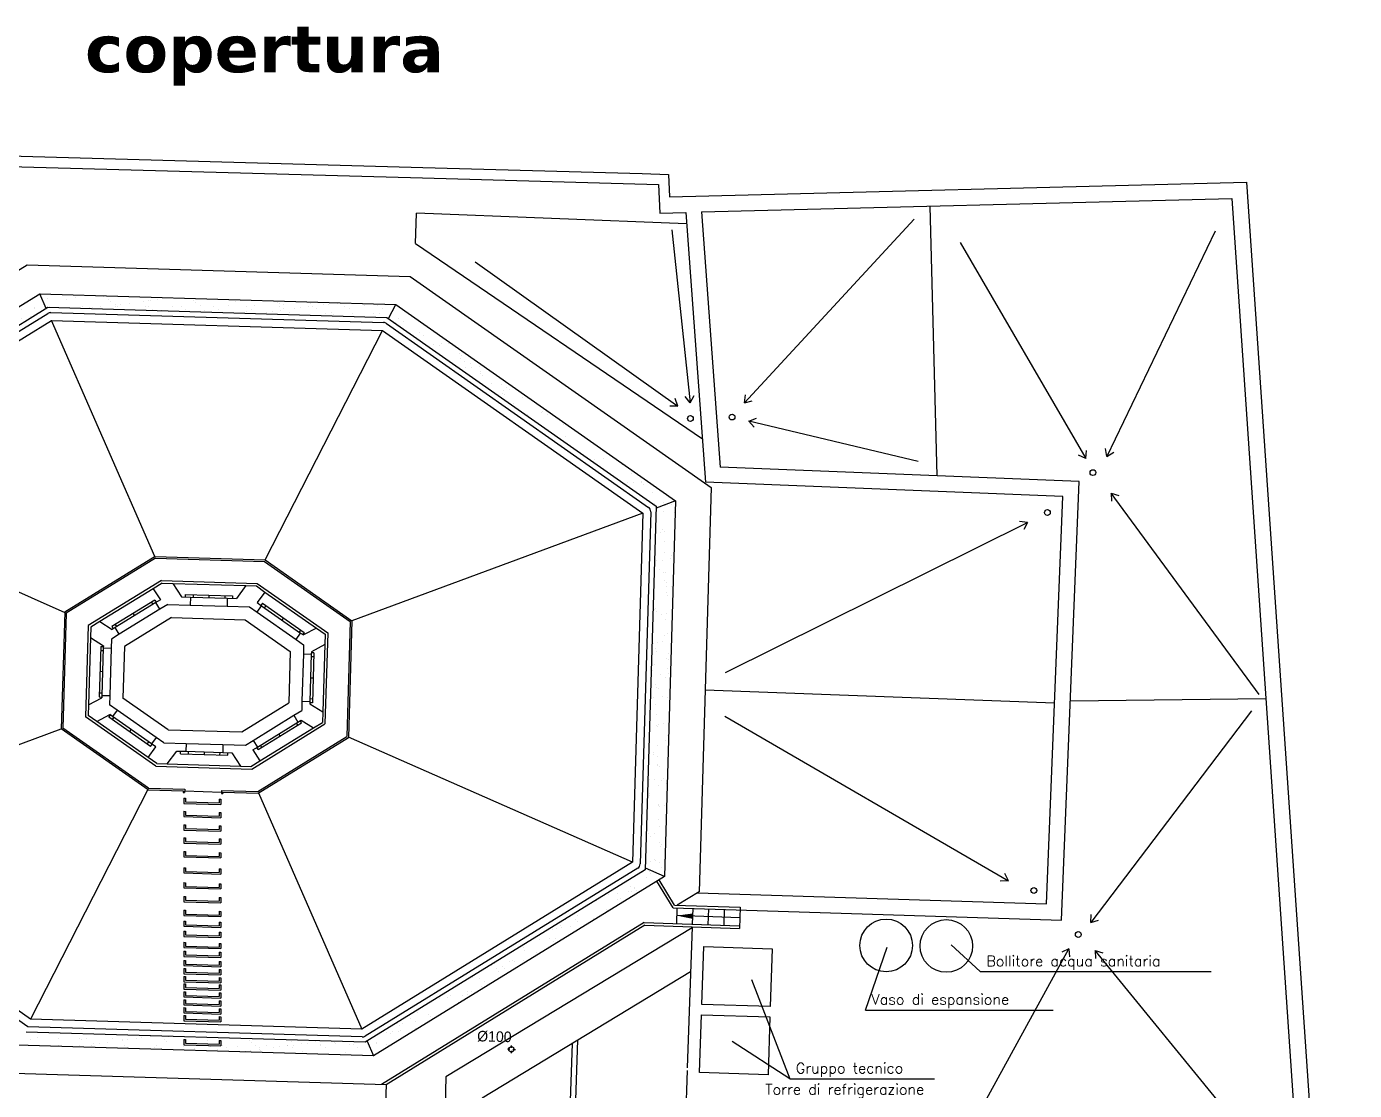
# Model space of a CAD drawing. Extents: x 1037 to 14540, y 1034 to 18285.
# Drawn here: x 7406 to 9929, y 2325 to 4345 of the extents above; entities that cross this region are included whole.
import ezdxf

# ---------------------------------------------------------------- set-up
doc = ezdxf.new("R2010")
doc.units = 0
doc.header["$LTSCALE"] = 100
doc.header["$MEASUREMENT"] = 0
doc.layers.get('0').update_dxf_attribs({"color": 240, "linetype": 'CONTINUOUS'})
for name, color, linetype in [('murature polilinee', 7, 'CONTINUOUS'), ('proiezioni', 252, 'CONTINUOUS'), ('retini copertura', 32, 'CONTINUOUS'), ('testi di progetto', 7, 'CONTINUOUS')]:
    doc.layers.add(name, color=color, linetype=linetype)
doc.layers.add('testi', color=252, linetype='CONTINUOUS', lineweight=30)
doc.styles.add('GREEKS', font='greeks')
doc.styles.add('stile1', font='verdanab.ttf', dxfattribs={"height": 1})
doc.styles.add('TESTI', font='ROMANC.SHX', dxfattribs={"height": 0.2})

# ---------------------------------------------------------------- blocks, each defined once
blk = doc.blocks.new('*X1857')
at = {"color": 0}
for p, q in [((21.061, 38.282), (21.061, 38.282)), ((21.111, 38.123), (21.111, 38.123)), ((21.343, 38.104), (21.343, 38.104)), ((21.418, 38.265), (21.418, 38.265)), ((21.601, 38.302), (21.601, 38.302)), ((21.734, 38.125), (21.734, 38.125)), ((21.855, 38.102), (21.855, 38.102)), ((22.078, 38.119), (22.078, 38.119)), ((22.125, 38.309), (22.125, 38.309)), ((22.218, 38.259), (22.218, 38.259)), ((22.255, 38.225), (22.255, 38.225)), ((22.35, 38.155), (22.35, 38.155)), ((22.356, 38.126), (22.356, 38.126)), ((22.395, 38.121), (22.395, 38.121)), ((22.454, 38.169), (22.454, 38.169)), ((22.616, 38.19), (22.616, 38.19)), ((22.636, 38.306), (22.636, 38.306)), ((22.888, 38.226), (22.888, 38.226)), ((22.919, 38.128), (22.919, 38.128)), ((22.979, 38.127), (22.979, 38.127)), ((22.992, 38.239), (22.992, 38.239)), ((23.03, 38.241), (23.03, 38.241)), ((23.155, 38.261), (23.155, 38.261)), ((23.43, 38.125), (23.43, 38.125)), ((23.602, 38.128), (23.602, 38.128)), ((23.83, 38.234), (23.83, 38.234)), ((23.867, 38.2), (23.867, 38.2)), ((23.97, 38.145), (23.97, 38.145)), ((24.225, 38.129), (24.225, 38.129)), ((24.494, 38.151), (24.494, 38.151)), ((24.642, 38.216), (24.642, 38.216)), ((24.848, 38.13), (24.848, 38.13)), ((25.006, 38.149), (25.006, 38.149)), ((25.443, 38.209), (25.443, 38.209)), ((25.471, 38.131), (25.471, 38.131)), ((25.48, 38.176), (25.48, 38.176)), ((25.546, 38.168), (25.546, 38.168)), ((25.868, 38.1), (25.868, 38.1)), ((26.031, 38.122), (26.031, 38.122)), ((26.069, 38.175), (26.069, 38.175)), ((26.093, 38.133), (26.093, 38.133)), ((26.255, 38.192), (26.255, 38.192)), ((26.303, 38.157), (26.303, 38.157)), ((26.407, 38.171), (26.407, 38.171)), ((26.569, 38.193), (26.569, 38.193)), ((26.581, 38.173), (26.581, 38.173)), ((26.716, 38.134), (26.716, 38.134)), ((27.092, 38.151), (27.092, 38.151)), ((27.339, 38.135), (27.339, 38.135)), ((20.196, 37.871), (20.196, 37.871)), ((20.215, 37.914), (20.215, 37.914)), ((20.253, 37.874), (20.253, 37.874)), ((20.3, 37.885), (20.3, 37.885)), ((20.463, 37.906), (20.463, 37.906)), ((20.562, 37.899), (20.562, 37.899)), ((20.572, 38.069), (20.572, 38.069)), ((20.735, 37.942), (20.735, 37.942)), ((20.816, 38.09), (20.816, 38.09)), ((20.82, 38.097), (20.82, 38.097)), ((21.916, 38.098), (21.916, 38.098)), ((22.441, 38.072), (22.441, 38.072)), ((23.064, 38.073), (23.064, 38.073)), ((23.229, 38.058), (23.229, 38.058)), ((23.686, 38.074), (23.686, 38.074)), ((24.041, 38.041), (24.041, 38.041)), ((24.309, 38.075), (24.309, 38.075)), ((24.842, 38.034), (24.842, 38.034)), ((24.878, 38), (24.878, 38)), ((24.932, 38.077), (24.932, 38.077)), ((25.226, 38.016), (25.226, 38.016)), ((25.33, 38.029), (25.33, 38.029)), ((25.493, 38.051), (25.493, 38.051)), ((25.555, 38.078), (25.555, 38.078)), ((25.654, 38.016), (25.654, 38.016)), ((25.764, 38.087), (25.764, 38.087)), ((26.178, 38.079), (26.178, 38.079)), ((26.34, 37.988), (26.34, 37.988)), ((26.454, 38.009), (26.454, 38.009)), ((26.491, 37.976), (26.491, 37.976)), ((26.801, 38.08), (26.801, 38.08)), ((26.863, 37.994), (26.863, 37.994)), ((27.266, 37.992), (27.266, 37.992)), ((27.375, 37.992), (27.375, 37.992)), ((27.423, 38.081), (27.423, 38.081)), ((27.727, 37.888), (27.727, 37.888)), ((20.027, 37.62), (20.027, 37.62)), ((20.292, 37.693), (20.292, 37.693)), ((20.414, 37.732), (20.414, 37.732)), ((27.668, 37.819), (27.668, 37.819)), ((27.83, 37.841), (27.83, 37.841)), ((28.123, 37.635), (28.123, 37.635)), ((28.169, 37.811), (28.169, 37.811)), ((19.511, 37.488), (19.511, 37.488)), ((19.792, 37.372), (19.792, 37.372)), ((19.813, 37.556), (19.813, 37.556)), ((19.85, 37.523), (19.85, 37.523)), ((20.051, 37.507), (20.051, 37.507)), ((20.111, 37.567), (20.111, 37.567)), ((28.208, 37.581), (28.208, 37.581)), ((28.287, 37.383), (28.287, 37.383)), ((28.391, 37.397), (28.391, 37.397)), ((28.511, 37.388), (28.511, 37.388)), ((28.513, 37.575), (28.513, 37.575)), ((28.553, 37.418), (28.553, 37.418)), ((28.687, 37.416), (28.687, 37.416)), ((18.943, 37.117), (18.943, 37.117)), ((19.012, 37.105), (19.012, 37.105)), ((19.032, 37.2), (19.032, 37.2)), ((19.27, 37.303), (19.27, 37.303)), ((19.304, 37.236), (19.304, 37.236)), ((19.408, 37.25), (19.408, 37.25)), ((19.423, 37.188), (19.423, 37.188)), ((19.571, 37.271), (19.571, 37.271)), ((28.886, 37.234), (28.886, 37.234)), ((28.908, 37.135), (28.908, 37.135)), ((28.923, 37.2), (28.923, 37.2)), ((28.975, 37.245), (28.975, 37.245)), ((18.708, 36.869), (18.708, 36.869)), ((18.742, 36.898), (18.742, 36.898)), ((18.821, 37.012), (18.821, 37.012)), ((19.027, 37.064), (19.027, 37.064)), ((28.992, 37.082), (28.992, 37.082)), ((29.009, 36.96), (29.009, 36.96)), ((29.097, 37.04), (29.097, 37.04)), ((29.113, 36.974), (29.113, 36.974)), ((29.276, 36.995), (29.276, 36.995)), ((29.296, 36.888), (29.296, 36.888)), ((29.296, 36.858), (29.296, 36.858)), ((18.412, 36.601), (18.412, 36.601)), ((18.419, 36.654), (18.419, 36.654)), ((18.456, 36.62), (18.456, 36.62)), ((18.481, 36.615), (18.481, 36.615)), ((18.501, 36.713), (18.501, 36.713)), ((18.516, 36.614), (18.516, 36.614)), ((29.333, 36.824), (29.333, 36.824)), ((29.507, 36.665), (29.507, 36.665)), ((29.692, 36.636), (29.692, 36.636)), ((29.782, 36.679), (29.782, 36.679)), ((17.855, 36.445), (17.855, 36.445)), ((17.978, 36.544), (17.978, 36.544)), ((18.14, 36.565), (18.14, 36.565)), ((18.243, 36.515), (18.243, 36.515)), ((29.706, 36.482), (29.706, 36.482)), ((29.732, 36.538), (29.732, 36.538)), ((29.743, 36.448), (29.743, 36.448)), ((29.776, 36.582), (29.776, 36.582)), ((29.836, 36.551), (29.836, 36.551)), ((30.08, 36.389), (30.08, 36.389)), ((17.397, 36.112), (17.397, 36.112)), ((17.428, 36.11), (17.428, 36.11)), ((17.732, 36.123), (17.732, 36.123)), ((17.973, 36.308), (17.973, 36.308)), ((18.029, 36.285), (18.029, 36.285)), ((29.917, 36.289), (29.917, 36.289)), ((30.116, 36.107), (30.116, 36.107)), ((30.455, 36.115), (30.455, 36.115)), ((30.476, 36.136), (30.476, 36.136)), ((30.559, 36.129), (30.559, 36.129)), ((30.561, 36.082), (30.561, 36.082)), ((30.588, 36.112), (30.588, 36.112)), ((16.951, 35.919), (16.951, 35.919)), ((16.981, 35.895), (16.981, 35.895)), ((17.085, 35.908), (17.085, 35.908)), ((17.162, 35.864), (17.162, 35.864)), ((17.248, 35.93), (17.248, 35.93)), ((17.474, 35.925), (17.474, 35.925)), ((17.481, 36.059), (17.481, 36.059)), ((17.519, 35.965), (17.519, 35.965)), ((30.153, 36.073), (30.153, 36.073)), ((30.183, 36.079), (30.183, 36.079)), ((30.864, 35.889), (30.864, 35.889)), ((16.424, 35.576), (16.424, 35.576)), ((16.693, 35.721), (16.693, 35.721)), ((16.936, 35.61), (16.936, 35.61)), ((17.026, 35.752), (17.026, 35.752)), ((17.062, 35.718), (17.062, 35.718)), ((30.906, 35.656), (30.906, 35.656)), ((31.178, 35.692), (31.178, 35.692)), ((31.261, 35.636), (31.261, 35.636)), ((31.345, 35.583), (31.345, 35.583)), ((16.078, 35.361), (16.078, 35.361)), ((16.182, 35.329), (16.182, 35.329)), ((16.397, 35.555), (16.397, 35.555)), ((16.423, 35.514), (16.423, 35.514)), ((16.461, 35.543), (16.461, 35.543)), ((16.635, 35.383), (16.635, 35.383)), ((31.395, 35.546), (31.395, 35.546)), ((15.817, 35.223), (15.817, 35.223)), ((15.852, 35.107), (15.852, 35.107)), ((15.924, 35.131), (15.924, 35.131)), ((16.034, 35.208), (16.034, 35.208)), ((16.089, 35.259), (16.089, 35.259)), ((16.193, 35.273), (16.193, 35.273)), ((16.355, 35.294), (16.355, 35.294)), ((31.466, 35.212), (31.466, 35.212)), ((31.629, 35.234), (31.629, 35.234)), ((31.947, 35.155), (31.947, 35.155)), ((31.984, 35.122), (31.984, 35.122)), ((15.617, 34.859), (15.617, 34.859)), ((15.632, 34.85), (15.632, 34.85)), ((15.654, 34.924), (15.654, 34.924)), ((15.936, 35.054), (15.936, 35.054)), ((32.158, 34.962), (32.158, 34.962)), ((32.202, 34.98), (32.202, 34.98)), ((15.39, 34.605), (15.39, 34.605)), ((15.413, 34.739), (15.413, 34.739)), ((15.463, 34.659), (15.463, 34.659)), ((15.669, 34.816), (15.669, 34.816)), ((15.735, 34.695), (15.735, 34.695)), ((32.085, 34.776), (32.085, 34.776)), ((32.189, 34.79), (32.189, 34.79)), ((32.207, 34.636), (32.207, 34.636)), ((32.291, 34.582), (32.291, 34.582)), ((32.351, 34.811), (32.351, 34.811)), ((32.357, 34.78), (32.357, 34.78)), ((32.394, 34.746), (32.394, 34.746)), ((32.568, 34.586), (32.568, 34.586)), ((15.426, 34.353), (15.426, 34.353)), ((15.475, 34.552), (15.475, 34.552)), ((15.667, 34.539), (15.667, 34.539)), ((32.595, 34.389), (32.595, 34.389)), ((32.767, 34.404), (32.767, 34.404)), ((32.804, 34.37), (32.804, 34.37)), ((32.807, 34.353), (32.807, 34.353)), ((32.912, 34.367), (32.912, 34.367)), ((15.381, 34.13), (15.381, 34.13)), ((15.441, 34.299), (15.441, 34.299)), ((15.477, 34.265), (15.477, 34.265)), ((15.485, 34.144), (15.485, 34.144)), ((15.552, 34.104), (15.552, 34.104)), ((15.648, 34.166), (15.648, 34.166)), ((15.651, 34.105), (15.651, 34.105)), ((15.68, 34.153), (15.68, 34.153)), ((32.767, 34.229), (32.767, 34.229)), ((32.978, 34.211), (32.978, 34.211)), ((15.438, 33.968), (15.438, 33.968)), ((15.636, 34.051), (15.636, 34.051)), ((32.72, 33.824), (32.72, 33.824)), ((32.756, 33.888), (32.756, 33.888)), ((32.779, 33.843), (32.779, 33.843)), ((15.451, 33.583), (15.451, 33.583)), ((15.565, 33.637), (15.565, 33.637)), ((15.669, 33.651), (15.669, 33.651)), ((15.692, 33.768), (15.692, 33.768)), ((15.713, 33.604), (15.713, 33.604)), ((32.614, 33.58), (32.614, 33.58)), ((32.786, 33.66), (32.786, 33.66)), ((15.46, 33.554), (15.46, 33.554)), ((15.479, 33.355), (15.479, 33.355)), ((15.659, 33.372), (15.659, 33.372)), ((15.696, 33.338), (15.696, 33.338)), ((15.705, 33.382), (15.705, 33.382)), ((32.742, 33.309), (32.742, 33.309)), ((32.792, 33.458), (32.792, 33.458)), ((32.905, 33.33), (32.905, 33.33)), ((32.918, 33.387), (32.918, 33.387)), ((15.464, 33.197), (15.464, 33.197)), ((15.478, 33.108), (15.478, 33.108)), ((32.595, 33.108), (32.595, 33.108)), ((32.638, 33.295), (32.638, 33.295)), ((32.691, 33.133), (32.691, 33.133)), ((32.776, 33.08), (32.776, 33.08)), ((32.805, 33.073), (32.805, 33.073)), ((15.336, 33.048), (15.336, 33.048)), ((15.468, 32.821), (15.468, 32.821)), ((15.476, 32.812), (15.476, 32.812)), ((15.64, 32.855), (15.64, 32.855)), ((32.794, 32.926), (32.794, 32.926)), ((32.822, 32.802), (32.822, 32.802)), ((32.831, 32.892), (32.831, 32.892)), ((32.926, 32.815), (32.926, 32.815)), ((15.396, 32.579), (15.396, 32.579)), ((15.414, 32.601), (15.414, 32.601)), ((15.5, 32.593), (15.5, 32.593)), ((15.505, 32.787), (15.505, 32.787)), ((15.662, 32.614), (15.662, 32.614)), ((15.679, 32.627), (15.679, 32.627)), ((32.817, 32.687), (32.817, 32.687)), ((32.853, 32.633), (32.853, 32.633)), ((32.937, 32.579), (32.937, 32.579)), ((15.489, 32.427), (15.489, 32.427)), ((15.498, 32.547), (15.498, 32.547)), ((32.603, 32.375), (32.603, 32.375)), ((32.618, 32.384), (32.618, 32.384)), ((32.64, 32.341), (32.64, 32.341)), ((32.83, 32.302), (32.83, 32.302)), ((15.308, 32.05), (15.308, 32.05)), ((15.313, 32.236), (15.313, 32.236)), ((15.487, 32.076), (15.487, 32.076)), ((15.575, 32.1), (15.575, 32.1)), ((15.58, 32.085), (15.58, 32.085)), ((15.659, 32.046), (15.659, 32.046)), ((32.572, 32.251), (32.572, 32.251)), ((32.572, 32.104), (32.572, 32.104)), ((32.735, 32.272), (32.735, 32.272)), ((32.814, 32.182), (32.814, 32.182)), ((15.34, 31.852), (15.34, 31.852)), ((15.501, 32.041), (15.501, 32.041)), ((32.779, 31.883), (32.779, 31.883)), ((32.842, 31.916), (32.842, 31.916)), ((15.493, 31.556), (15.493, 31.556)), ((15.514, 31.656), (15.514, 31.656)), ((32.553, 31.63), (32.553, 31.63)), ((32.585, 31.719), (32.585, 31.719)), ((32.622, 31.631), (32.622, 31.631)), ((32.637, 31.576), (32.637, 31.576)), ((32.653, 31.744), (32.653, 31.744)), ((32.757, 31.758), (32.757, 31.758)), ((15.296, 31.525), (15.296, 31.525)), ((15.33, 31.535), (15.33, 31.535)), ((15.495, 31.343), (15.495, 31.343)), ((15.502, 31.351), (15.502, 31.351)), ((15.532, 31.309), (15.532, 31.309)), ((32.597, 31.333), (32.597, 31.333)), ((32.821, 31.448), (32.821, 31.448)), ((32.855, 31.531), (32.855, 31.531)), ((32.858, 31.414), (32.858, 31.414)), ((15.275, 31.097), (15.275, 31.097)), ((15.36, 31.044), (15.36, 31.044)), ((15.515, 31.041), (15.515, 31.041)), ((15.527, 31.271), (15.527, 31.271)), ((32.565, 31.214), (32.565, 31.214)), ((32.715, 31.129), (32.715, 31.129)), ((32.799, 31.075), (32.799, 31.075)), ((32.837, 31.25), (32.837, 31.25)), ((32.868, 31.146), (32.868, 31.146)), ((15.304, 30.791), (15.304, 30.791)), ((15.411, 31.027), (15.411, 31.027)), ((15.539, 30.885), (15.539, 30.885)), ((32.61, 30.948), (32.61, 30.948)), ((32.63, 30.897), (32.63, 30.897)), ((32.667, 30.863), (32.667, 30.863)), ((15.281, 30.687), (15.281, 30.687)), ((15.341, 30.758), (15.341, 30.758)), ((15.437, 30.596), (15.437, 30.596)), ((15.515, 30.598), (15.515, 30.598)), ((15.521, 30.543), (15.521, 30.543)), ((15.595, 30.534), (15.595, 30.534)), ((32.587, 30.7), (32.587, 30.7)), ((32.622, 30.563), (32.622, 30.563)), ((32.75, 30.721), (32.75, 30.721)), ((32.841, 30.704), (32.841, 30.704)), ((32.876, 30.628), (32.876, 30.628)), ((32.88, 30.76), (32.88, 30.76)), ((15.294, 30.302), (15.294, 30.302)), ((15.323, 30.498), (15.323, 30.498)), ((15.552, 30.5), (15.552, 30.5)), ((32.641, 30.38), (32.641, 30.38)), ((15.323, 30.047), (15.323, 30.047)), ((15.564, 30.114), (15.564, 30.114)), ((15.598, 30.096), (15.598, 30.096)), ((32.635, 30.177), (32.635, 30.177)), ((32.65, 30.153), (32.65, 30.153)), ((32.668, 30.192), (32.668, 30.192)), ((32.772, 30.206), (32.772, 30.206)), ((15.241, 29.969), (15.241, 29.969)), ((15.307, 29.917), (15.307, 29.917)), ((15.345, 29.983), (15.345, 29.983)), ((15.364, 29.847), (15.364, 29.847)), ((15.508, 30.004), (15.508, 30.004)), ((15.523, 29.865), (15.523, 29.865)), ((15.559, 29.831), (15.559, 29.831)), ((32.648, 29.792), (32.648, 29.792)), ((32.803, 29.879), (32.803, 29.879)), ((32.849, 29.97), (32.849, 29.97)), ((15.319, 29.531), (15.319, 29.531)), ((15.577, 29.729), (15.577, 29.729)), ((32.576, 29.625), (32.576, 29.625)), ((32.58, 29.663), (32.58, 29.663)), ((32.661, 29.572), (32.661, 29.572)), ((32.852, 29.699), (32.852, 29.699)), ((15.331, 29.314), (15.331, 29.314)), ((15.368, 29.28), (15.368, 29.28)), ((15.425, 29.476), (15.425, 29.476)), ((15.525, 29.347), (15.525, 29.347)), ((15.53, 29.489), (15.53, 29.489)), ((32.657, 29.419), (32.657, 29.419)), ((32.66, 29.406), (32.66, 29.406)), ((32.694, 29.385), (32.694, 29.385)), ((15.299, 29.093), (15.299, 29.093)), ((15.332, 29.146), (15.332, 29.146)), ((15.383, 29.039), (15.383, 29.039)), ((15.542, 29.12), (15.542, 29.12)), ((32.498, 29.134), (32.498, 29.134)), ((32.602, 29.148), (32.602, 29.148)), ((32.673, 29.021), (32.673, 29.021)), ((32.738, 29.125), (32.738, 29.125)), ((32.765, 29.169), (32.765, 29.169)), ((32.822, 29.071), (32.822, 29.071)), ((15.338, 28.946), (15.338, 28.946)), ((32.466, 28.868), (32.466, 28.868)), ((32.503, 28.876), (32.503, 28.876)), ((32.503, 28.834), (32.503, 28.834)), ((15.344, 28.761), (15.344, 28.761)), ((15.351, 28.569), (15.351, 28.569)), ((15.46, 28.592), (15.46, 28.592)), ((15.545, 28.538), (15.545, 28.538)), ((32.677, 28.675), (32.677, 28.675)), ((32.682, 28.641), (32.682, 28.641)), ((32.685, 28.636), (32.685, 28.636)), ((32.787, 28.654), (32.787, 28.654)), ((15.225, 28.344), (15.225, 28.344)), ((15.256, 28.418), (15.256, 28.418)), ((15.357, 28.375), (15.357, 28.375)), ((15.36, 28.432), (15.36, 28.432)), ((15.523, 28.453), (15.523, 28.453)), ((15.55, 28.387), (15.55, 28.387)), ((32.664, 28.375), (32.664, 28.375)), ((32.486, 28.123), (32.486, 28.123)), ((32.522, 28.068), (32.522, 28.068)), ((32.595, 28.111), (32.595, 28.111)), ((32.698, 28.25), (32.698, 28.25)), ((15.359, 27.836), (15.359, 27.836)), ((15.37, 27.99), (15.37, 27.99)), ((15.387, 27.843), (15.387, 27.843)), ((15.395, 27.802), (15.395, 27.802)), ((15.44, 27.924), (15.44, 27.924)), ((15.544, 27.938), (15.544, 27.938)), ((15.64, 27.802), (15.64, 27.802)), ((32.685, 27.941), (32.685, 27.941)), ((32.711, 27.865), (32.711, 27.865)), ((32.722, 27.907), (32.722, 27.907)), ((15.569, 27.642), (15.569, 27.642)), ((15.783, 27.59), (15.783, 27.59)), ((15.868, 27.537), (15.868, 27.537)), ((15.894, 27.602), (15.894, 27.602)), ((32.441, 27.658), (32.441, 27.658)), ((32.513, 27.583), (32.513, 27.583)), ((32.6, 27.621), (32.6, 27.621)), ((32.617, 27.596), (32.617, 27.596)), ((32.684, 27.567), (32.684, 27.567)), ((32.78, 27.618), (32.78, 27.618)), ((15.729, 27.444), (15.729, 27.444)), ((15.768, 27.46), (15.768, 27.46)), ((15.805, 27.426), (15.805, 27.426)), ((15.891, 27.466), (15.891, 27.466)), ((15.979, 27.267), (15.979, 27.267)), ((16.171, 27.343), (16.171, 27.343)), ((16.176, 27.424), (16.176, 27.424)), ((32.365, 27.373), (32.365, 27.373)), ((32.453, 27.273), (32.453, 27.273)), ((32.493, 27.39), (32.493, 27.39)), ((32.53, 27.356), (32.53, 27.356)), ((32.723, 27.48), (32.723, 27.48)), ((16.347, 27.008), (16.347, 27.008)), ((16.447, 27.236), (16.447, 27.236)), ((16.452, 27.022), (16.452, 27.022)), ((16.568, 27.091), (16.568, 27.091)), ((16.614, 27.043), (16.614, 27.043)), ((16.652, 27.037), (16.652, 27.037)), ((16.7, 27.036), (16.7, 27.036)), ((32.103, 27.021), (32.103, 27.021)), ((32.138, 27.119), (32.138, 27.119)), ((32.159, 27.018), (32.159, 27.018)), ((32.212, 27.088), (32.212, 27.088)), ((32.223, 27.065), (32.223, 27.065)), ((32.263, 27.032), (32.263, 27.032)), ((16.956, 26.844), (16.956, 26.844)), ((16.983, 26.857), (16.983, 26.857)), ((31.502, 26.846), (31.502, 26.846)), ((31.725, 26.961), (31.725, 26.961)), ((31.887, 26.983), (31.887, 26.983)), ((31.903, 26.871), (31.903, 26.871)), ((31.954, 26.89), (31.954, 26.89)), ((17.07, 26.585), (17.07, 26.585)), ((17.174, 26.599), (17.174, 26.599)), ((17.253, 26.67), (17.253, 26.67)), ((17.337, 26.62), (17.337, 26.62)), ((17.352, 26.591), (17.352, 26.591)), ((17.436, 26.537), (17.436, 26.537)), ((31.138, 26.562), (31.138, 26.562)), ((31.444, 26.498), (31.444, 26.498)), ((31.685, 26.683), (31.685, 26.683)), ((31.701, 26.663), (31.701, 26.663)), ((17.507, 26.47), (17.507, 26.47)), ((17.74, 26.344), (17.74, 26.344)), ((17.789, 26.291), (17.789, 26.291)), ((17.81, 26.315), (17.81, 26.315)), ((30.662, 26.293), (30.662, 26.293)), ((30.728, 26.312), (30.728, 26.312)), ((30.819, 26.368), (30.819, 26.368)), ((30.832, 26.326), (30.832, 26.326)), ((30.903, 26.478), (30.903, 26.478)), ((30.995, 26.347), (30.995, 26.347)), ((31.1, 26.488), (31.1, 26.488)), ((31.137, 26.454), (31.137, 26.454)), ((31.267, 26.383), (31.267, 26.383)), ((17.793, 26.163), (17.793, 26.163)), ((17.897, 26.176), (17.897, 26.176)), ((18.009, 26.133), (18.009, 26.133)), ((18.046, 26.099), (18.046, 26.099)), ((18.06, 26.104), (18.06, 26.104)), ((18.136, 26.091), (18.136, 26.091)), ((18.221, 26.038), (18.221, 26.038)), ((30.404, 26.095), (30.404, 26.095)), ((30.593, 26.114), (30.593, 26.114)), ((30.677, 26.06), (30.677, 26.06)), ((30.709, 26.119), (30.709, 26.119)), ((18.22, 25.94), (18.22, 25.94)), ((18.313, 25.903), (18.313, 25.903)), ((18.419, 25.757), (18.419, 25.757)), ((18.516, 25.74), (18.516, 25.74)), ((18.62, 25.754), (18.62, 25.754)), ((30.108, 25.943), (30.108, 25.943)), ((30.135, 25.888), (30.135, 25.888)), ((30.358, 25.866), (30.358, 25.866)), ((18.244, 25.704), (18.244, 25.704)), ((18.456, 25.724), (18.456, 25.724)), ((18.596, 25.725), (18.596, 25.725)), ((18.63, 25.564), (18.63, 25.564)), ((18.866, 25.537), (18.866, 25.537)), ((29.509, 25.611), (29.509, 25.611)), ((29.564, 25.641), (29.564, 25.641)), ((29.593, 25.557), (29.593, 25.557)), ((29.636, 25.505), (29.636, 25.505)), ((29.706, 25.585), (29.706, 25.585)), ((29.743, 25.552), (29.743, 25.552)), ((29.836, 25.677), (29.836, 25.677)), ((29.893, 25.703), (29.893, 25.703)), ((29.94, 25.691), (29.94, 25.691)), ((30.103, 25.712), (30.103, 25.712)), ((18.829, 25.382), (18.829, 25.382)), ((18.866, 25.348), (18.866, 25.348)), ((18.967, 25.282), (18.967, 25.282)), ((19.12, 25.337), (19.12, 25.337)), ((19.238, 25.317), (19.238, 25.317)), ((29.142, 25.376), (29.142, 25.376)), ((29.274, 25.363), (29.274, 25.363)), ((29.366, 25.298), (29.366, 25.298)), ((19.04, 25.188), (19.04, 25.188)), ((19.082, 25.091), (19.082, 25.091)), ((19.167, 25.037), (19.167, 25.037)), ((19.239, 25.006), (19.239, 25.006)), ((19.402, 25.159), (19.402, 25.159)), ((28.509, 24.984), (28.509, 24.984)), ((28.672, 25.006), (28.672, 25.006)), ((28.714, 25.041), (28.714, 25.041)), ((28.944, 25.042), (28.944, 25.042)), ((29.047, 25.109), (29.047, 25.109)), ((29.048, 25.055), (29.048, 25.055)), ((29.125, 25.113), (29.125, 25.113)), ((29.132, 25.055), (29.132, 25.055)), ((29.316, 25.217), (29.316, 25.217)), ((19.276, 24.972), (19.276, 24.972)), ((19.47, 24.844), (19.47, 24.844)), ((19.527, 24.837), (19.527, 24.837)), ((19.673, 24.971), (19.673, 24.971)), ((19.69, 24.859), (19.69, 24.859)), ((19.927, 24.771), (19.927, 24.771)), ((28.343, 24.909), (28.343, 24.909)), ((28.813, 24.861), (28.813, 24.861)), ((28.867, 24.916), (28.867, 24.916)), ((19.867, 24.591), (19.867, 24.591)), ((19.951, 24.537), (19.951, 24.537)), ((20.209, 24.593), (20.209, 24.593)), ((27.711, 24.508), (27.711, 24.508)), ((27.816, 24.504), (27.816, 24.504)), ((27.963, 24.606), (27.963, 24.606)), ((28.048, 24.552), (28.048, 24.552)), ((28.085, 24.711), (28.085, 24.711)), ((28.312, 24.683), (28.312, 24.683)), ((28.349, 24.649), (28.349, 24.649)), ((20.146, 24.401), (20.146, 24.401)), ((20.25, 24.415), (20.25, 24.415)), ((20.254, 24.344), (20.254, 24.344)), ((20.412, 24.436), (20.412, 24.436)), ((20.479, 24.405), (20.479, 24.405)), ((20.871, 24.237), (20.871, 24.237)), ((21.273, 24.224), (21.273, 24.224)), ((21.671, 24.23), (21.671, 24.23)), ((21.797, 24.231), (21.797, 24.231)), ((22.308, 24.228), (22.308, 24.228)), ((22.75, 24.226), (22.75, 24.226)), ((22.849, 24.248), (22.849, 24.248)), ((23.022, 24.262), (23.022, 24.262)), ((23.372, 24.255), (23.372, 24.255)), ((27.513, 24.335), (27.513, 24.335)), ((27.575, 24.319), (27.575, 24.319)), ((27.617, 24.349), (27.617, 24.349)), ((27.728, 24.358), (27.728, 24.358)), ((27.748, 24.474), (27.748, 24.474)), ((27.78, 24.37), (27.78, 24.37)), ((27.922, 24.314), (27.922, 24.314)), ((28.051, 24.406), (28.051, 24.406)), ((20.733, 24.205), (20.733, 24.205)), ((21.274, 24.093), (21.274, 24.093)), ((21.673, 24.084), (21.673, 24.084)), ((21.708, 24.196), (21.708, 24.196)), ((21.897, 24.094), (21.897, 24.094)), ((21.945, 24.12), (21.945, 24.12)), ((22.049, 24.134), (22.049, 24.134)), ((22.212, 24.155), (22.212, 24.155)), ((22.483, 24.213), (22.483, 24.213)), ((22.483, 24.191), (22.483, 24.191)), ((22.519, 24.095), (22.519, 24.095)), ((22.587, 24.205), (22.587, 24.205)), ((22.591, 24.05), (22.591, 24.05)), ((22.604, 24.041), (22.604, 24.041)), ((23.102, 24.048), (23.102, 24.048)), ((23.142, 24.096), (23.142, 24.096)), ((23.227, 24.042), (23.227, 24.042)), ((23.284, 24.206), (23.284, 24.206)), ((23.321, 24.172), (23.321, 24.172)), ((23.495, 24.012), (23.495, 24.012)), ((23.643, 24.067), (23.643, 24.067)), ((23.765, 24.097), (23.765, 24.097)), ((23.849, 24.043), (23.849, 24.043)), ((24.096, 24.188), (24.096, 24.188)), ((24.166, 24.074), (24.166, 24.074)), ((24.295, 24.006), (24.295, 24.006)), ((24.388, 24.098), (24.388, 24.098)), ((24.472, 24.045), (24.472, 24.045)), ((24.678, 24.071), (24.678, 24.071)), ((24.821, 23.981), (24.821, 23.981)), ((24.896, 24.181), (24.896, 24.181)), ((24.925, 23.995), (24.925, 23.995)), ((24.933, 24.147), (24.933, 24.147)), ((25.011, 24.099), (25.011, 24.099)), ((25.088, 24.016), (25.088, 24.016)), ((25.095, 24.046), (25.095, 24.046)), ((25.107, 23.988), (25.107, 23.988)), ((25.218, 24.091), (25.218, 24.091)), ((25.36, 24.052), (25.36, 24.052)), ((25.464, 24.066), (25.464, 24.066)), ((25.626, 24.087), (25.626, 24.087)), ((25.633, 24.1), (25.633, 24.1)), ((25.708, 24.163), (25.708, 24.163)), ((25.718, 24.047), (25.718, 24.047)), ((25.741, 24.097), (25.741, 24.097)), ((25.898, 24.123), (25.898, 24.123)), ((25.907, 23.981), (25.907, 23.981)), ((26.002, 24.136), (26.002, 24.136)), ((26.165, 24.158), (26.165, 24.158)), ((26.253, 24.095), (26.253, 24.095)), ((26.256, 24.102), (26.256, 24.102)), ((26.341, 24.048), (26.341, 24.048)), ((26.509, 24.157), (26.509, 24.157)), ((26.545, 24.123), (26.545, 24.123)), ((26.793, 24.114), (26.793, 24.114)), ((26.879, 24.103), (26.879, 24.103)), ((26.963, 24.049), (26.963, 24.049)), ((27.317, 24.121), (27.317, 24.121)), ((27.321, 24.139), (27.321, 24.139)), ((27.502, 24.104), (27.502, 24.104)), ((25.944, 23.947), (25.944, 23.947)), ((26.719, 23.963), (26.719, 23.963)), ((27.047, 23.914), (27.047, 23.914))]:
    blk.add_line(p, q, dxfattribs=at)

msp = doc.modelspace()

# ---------------------------------------------------------------- linework, layer by layer
at = {"layer": 'murature polilinee'}
for p, q in [((7663.6, 3288.4), (7646.6, 3277.9)), ((7663.6, 3288.4), (7683.6, 3287.8)), ((7683.6, 3287.8), (7700.2, 3262.3)), ((7822.7, 3283.7), (7804.6, 3259.2)), ((7822.7, 3283.7), (7842.7, 3283.1)), ((7842.7, 3283.1), (7859, 3271.6)), ((7646.6, 3277.9), (7660.2, 3257)), ((7660.2, 3257), (7651.5, 3251.6)), ((7700.2, 3262.3), (7717.4, 3261.8)), ((7717.4, 3261.8), (7717, 3246.8)), ((7787.4, 3259.7), (7786.9, 3244.7)), ((7787.4, 3259.7), (7804.6, 3259.2)), ((7859, 3271.6), (7844.2, 3251.5)), ((7874.4, 3267.4), (7874.2, 3267.1)), ((7659.4, 3238.9), (7651.5, 3251.6)), ((7674.4, 3248.1), (7659.4, 3238.9)), ((7674.4, 3248.1), (7717, 3246.8)), ((7786.9, 3244.7), (7829.5, 3243.4)), ((7829.5, 3243.4), (7843.9, 3233.4)), ((7843.9, 3233.4), (7852.5, 3245.6)), ((7844.2, 3251.5), (7852.5, 3245.6)), ((7527.9, 3204.9), (7527.3, 3184.9)), ((7545, 3215.3), (7527.9, 3204.9)), ((7545, 3215.3), (7568.5, 3200.5)), ((7527.3, 3184.9), (7551.9, 3169.3)), ((7567.3, 3182.1), (7566.7, 3164.8)), ((7582.2, 3191.3), (7567.3, 3182.1)), ((7574.4, 3204.1), (7568.5, 3200.5)), ((7582.2, 3191.3), (7574.4, 3204.1)), ((7918.1, 3181.3), (7926.7, 3193.6)), ((7918.1, 3181.3), (7932.5, 3171.2)), ((7926.7, 3193.6), (7931.9, 3190)), ((7956.7, 3203.1), (7931.9, 3190)), ((7956.7, 3203.1), (7973.1, 3191.6)), ((7973.1, 3191.6), (7972.5, 3171.6)), ((7551.9, 3169.3), (7551.8, 3165.3)), ((7551.8, 3165.3), (7566.7, 3164.8)), ((7932.5, 3171.2), (7932, 3153.9)), ((7932, 3153.9), (7947, 3153.5)), ((7947.1, 3158.2), (7947, 3153.5)), ((7972.5, 3171.6), (7947.1, 3158.2)), ((7523.5, 3057.2), (7522.9, 3037.2)), ((7523.5, 3057.2), (7548.9, 3070.9)), ((7549.1, 3075.3), (7548.9, 3070.9)), ((7549.1, 3075.3), (7564.1, 3074.9)), ((7564.1, 3074.9), (7563.5, 3057.6)), ((7577.9, 3047.5), (7563.5, 3057.6)), ((7929.3, 3064), (7928.8, 3046.7)), ((7929.3, 3064), (7944.3, 3063.5)), ((7944.3, 3063.5), (7944.2, 3059.4)), ((7944.2, 3059.4), (7968.7, 3043.9)), ((7539.3, 3025.7), (7522.9, 3037.2)), ((7539.3, 3025.7), (7563.9, 3039)), ((7569.3, 3035.2), (7563.9, 3039)), ((7577.9, 3047.5), (7569.3, 3035.2)), ((7913.8, 3037.4), (7928.8, 3046.7)), ((7913.8, 3037.4), (7921.7, 3024.7)), ((7921.7, 3024.7), (7927.5, 3028.3)), ((7927.5, 3028.3), (7951.1, 3013.4)), ((7968.7, 3043.9), (7968.1, 3023.9)), ((7951.1, 3013.4), (7968.1, 3023.9)), ((7637, 2957.2), (7651.9, 2977.3)), ((7652.1, 2995.4), (7643.5, 2983.1)), ((7651.9, 2977.3), (7643.5, 2983.1)), ((7666.5, 2985.3), (7652.1, 2995.4)), ((7666.5, 2985.3), (7709.1, 2984.1)), ((7709.1, 2984.1), (7708.7, 2969.1)), ((7779.1, 2982), (7778.6, 2967)), ((7779.1, 2982), (7821.7, 2980.7)), ((7821.7, 2980.7), (7836.6, 2989.9)), ((7836.6, 2989.9), (7844.5, 2977.1)), ((7653.4, 2945.7), (7637, 2957.2)), ((7673.4, 2945.1), (7691.5, 2969.6)), ((7691.5, 2969.6), (7708.7, 2969.1)), ((7778.6, 2967), (7795.8, 2966.5)), ((7795.8, 2966.5), (7812.5, 2941)), ((7835.8, 2971.8), (7844.5, 2977.1)), ((7835.8, 2971.8), (7849.5, 2950.8)), ((7653.4, 2945.7), (7673.4, 2945.1)), ((7812.5, 2941), (7832.4, 2940.4)), ((7832.4, 2940.4), (7849.5, 2950.8))]:
    msp.add_line(p, q, dxfattribs=at)
at = {"layer": 'proiezioni'}
for p, q in [((6735.7, 4117.5), (8159, 4077.9)), ((6755.1, 4097), (8158.5, 4057.9)), ((8159, 4077.9), (8575.7, 4066.5)), ((8575.7, 4066.5), (8625.9, 4064.5)), ((8625.9, 4064.5), (8627.8, 4021.8)), ((8158.5, 4057.9), (8606.7, 4045.7)), ((8606.7, 4045.7), (8609.1, 3991.3)), ((8627.8, 4021.8), (9724.2, 4049.6)), ((9724.2, 4049.6), (9929.1, 1041.9)), ((8688.5, 3993.3), (9696.2, 4018.9)), ((9696.2, 4018.9), (9825.6, 2120.3)), ((8145.1, 3933.5), (8146.6, 3991)), ((8660.1, 3970.5), (8146.6, 3991)), ((8609.1, 3991.3), (8658.5, 3992.5)), ((8658.5, 3992.5), (8696.2, 3480)), ((8688.5, 3993.3), (8724.1, 3508.9)), ((9136.1, 3492.4), (9123.1, 4004.3)), ((9092.5, 3979.8), (8770.1, 3631.1)), ((8632, 3959.5), (8667, 3631.1)), ((9664.2, 3957), (9458.5, 3529.1)), ((8145.1, 3933.5), (8690.1, 3562.4)), ((9180.1, 3935.5), (9418.8, 3525)), ((6812, 3526.4), (7406.9, 3892.7)), ((7406.9, 3892.7), (8135, 3871)), ((8258.1, 3898.5), (8643.7, 3624.6)), ((8135, 3871), (8706.9, 3469.9)), ((6878.1, 3497.3), (7430.9, 3837.8)), ((7443, 3810.2), (7430.9, 3837.8)), ((7430.9, 3837.8), (8107.7, 3817.6)), ((6914.5, 3484.7), (7446.4, 3812.3)), ((7446.4, 3812.3), (8090.7, 3793.1)), ((8094, 3790.8), (8107.7, 3817.6)), ((8107.7, 3817.6), (8639.2, 3444.8)), ((6928.9, 3481.8), (7446.6, 3800.7)), ((6939, 3470.5), (7453.2, 3787.1)), ((7452.1, 3802.1), (8084.4, 3783.3)), ((7453.2, 3787.1), (8082.5, 3768.3)), ((7649.7, 3338.8), (7453.2, 3787.1)), ((8090.7, 3793.1), (8602.2, 3434.3)), ((7859.6, 3332.5), (8082.5, 3768.3)), ((8082.5, 3768.3), (8576.8, 3421.6)), ((8089.9, 3781.5), (8587.6, 3432.3)), ((8643.7, 3624.6), (8638.4, 3638.9)), ((8667, 3631.1), (8657.1, 3642.8)), ((8667, 3631.1), (8674.4, 3644.5)), ((8770.1, 3631.1), (8772.1, 3646.3)), ((8770.1, 3631.1), (8785, 3634.7)), ((8643.7, 3624.6), (8628.4, 3624.7)), ((8778.6, 3596), (8792.9, 3601.5)), ((8778.6, 3596), (8788.8, 3584.6)), ((9099.9, 3519.6), (8778.6, 3596)), ((9418.8, 3525), (9419.7, 3540.3)), ((9458.5, 3529.1), (9455.9, 3544.1)), ((9458.5, 3529.1), (9471.6, 3536.9)), ((9406, 3481.6), (8724.1, 3508.9)), ((9418.8, 3525), (9404.9, 3531.3)), ((6939, 3470.5), (7478.6, 3233)), ((8706.9, 3469.9), (8684, 2702.4)), ((9374.9, 3452.8), (8696.2, 3480)), ((9372.7, 2648.4), (9406, 3481.6)), ((9466.9, 3459.5), (9467.6, 3444.3)), ((9747.9, 3076.8), (9466.9, 3459.5)), ((9466.9, 3459.5), (9481.4, 3454.7)), ((8602.2, 3434.3), (8581.6, 2744.1)), ((8639.2, 3444.8), (8602.1, 3431)), ((8639.2, 3444.8), (8617.9, 2731.5)), ((9343.9, 2679.3), (9374.9, 3452.8)), ((8576.8, 3421.6), (8024.1, 3216.7)), ((8576.8, 3421.6), (8557, 2758.3)), ((8591.9, 3423.9), (8571.9, 2755.1)), ((8733.8, 3118.8), (9308, 3403.7)), ((9308, 3403.7), (9292.8, 3405.7)), ((9308, 3403.7), (9300.6, 3390.3)), ((7650.1, 3339), (7478.6, 3233.4)), ((7650.9, 3336), (7481.5, 3231.7)), ((7650.1, 3339), (7859.2, 3332.8)), ((7650.9, 3336), (7858.2, 3329.8)), ((7859.2, 3332.8), (8024.1, 3217.1)), ((7858.2, 3329.8), (8021, 3215.6)), ((7662.2, 3293.5), (7523, 3207.7)), ((7662.2, 3293.5), (7844.3, 3288)), ((7683.6, 3287.8), (7822.7, 3283.7)), ((7844.3, 3288), (7978.2, 3194.1)), ((7646.6, 3277.9), (7545, 3215.3)), ((7649.5, 3256.3), (7568.1, 3206.1)), ((7649.5, 3256.3), (7652.1, 3252)), ((7707.6, 3267.1), (7707.4, 3262.1)), ((7707.6, 3267.1), (7797.5, 3264.4)), ((7717.4, 3261.8), (7787.4, 3259.7)), ((7722.6, 3266.6), (7722.4, 3261.6)), ((7752.5, 3265.8), (7752.4, 3260.8)), ((7782.5, 3264.9), (7782.4, 3259.9)), ((7797.5, 3264.4), (7797.4, 3259.4)), ((7859, 3271.6), (7956.7, 3203.1)), ((7478.6, 3233.4), (7472, 3011.6)), ((7481.5, 3231.7), (7475, 3013.2)), ((7651.5, 3251.6), (7574.4, 3204.1)), ((7659.4, 3238.9), (7582.2, 3191.3)), ((7611.4, 3226.9), (7608.3, 3230.9)), ((7643.1, 3252.3), (7645.8, 3248.1)), ((7717, 3246.8), (7786.9, 3244.7)), ((7843.9, 3233.4), (7918.1, 3181.3)), ((7854.3, 3250.5), (7851.5, 3246.4)), ((7852.5, 3245.6), (7926.7, 3193.6)), ((7854.3, 3250.5), (7933.6, 3194.9)), ((7860.9, 3245.8), (7858.1, 3241.7)), ((7523, 3207.7), (7517.8, 3034.6)), ((7568.1, 3206.1), (7570.7, 3201.8)), ((7574.5, 3210), (7577.1, 3205.8)), ((7681.1, 3222.9), (7591.8, 3167.9)), ((7681.1, 3222.9), (7821.3, 3218.7)), ((7821.3, 3218.7), (7907.1, 3158.5)), ((7894.4, 3222.3), (7891.1, 3218.6)), ((8021, 3215.6), (8014.5, 2997.1)), ((8024.1, 3217.1), (8017.5, 2995.4)), ((7527.3, 3184.9), (7523.5, 3057.2)), ((7927, 3199.5), (7924.1, 3195.4)), ((7933.6, 3194.9), (7930.7, 3190.8)), ((7978.2, 3194.1), (7973, 3021.1)), ((7546.8, 3168.2), (7544, 3072.3)), ((7546.6, 3160.4), (7551.6, 3160.3)), ((7546.8, 3168.2), (7551.8, 3168)), ((7551.8, 3165.3), (7549.1, 3075.3)), ((7566.7, 3164.8), (7564.1, 3074.9)), ((7591.8, 3167.9), (7588.9, 3070.3)), ((7907.1, 3158.5), (7904.2, 3060.9)), ((7932, 3153.9), (7929.3, 3064)), ((7952.1, 3156.2), (7947.1, 3156.4)), ((7952.1, 3156.2), (7949.2, 3061.2)), ((7972.5, 3171.6), (7968.7, 3043.9)), ((7947, 3153.5), (7944.3, 3063.5)), ((7951.8, 3148.3), (7946.8, 3148.5)), ((7550.4, 3120.3), (7545.4, 3120.4)), ((7945.6, 3108.5), (7950.6, 3108.3)), ((7544.2, 3080.4), (7549.2, 3080.3)), ((8695.5, 3086.1), (9359.2, 3060.9)), ((7544, 3072.3), (7549, 3072.1)), ((7674.8, 3010.1), (7588.9, 3070.3)), ((7814.9, 3005.9), (7904.2, 3060.9)), ((7949.2, 3061.2), (7944.2, 3061.4)), ((7949.4, 3068.4), (7944.4, 3068.5)), ((9389.4, 3065), (9760.9, 3069.6)), ((7651.7, 2940.7), (7517.8, 3034.6)), ((7562.5, 3033.9), (7565.3, 3038)), ((7641.7, 2978.3), (7562.5, 3033.9)), ((7569.1, 3029.3), (7571.9, 3033.3)), ((7643.5, 2983.1), (7569.3, 3035.2)), ((7652.1, 2995.4), (7577.9, 3047.5)), ((7836.6, 2989.9), (7913.8, 3037.4)), ((8732.5, 3036), (9271.5, 2723.3)), ((9733.2, 3045.7), (9428.1, 2644.1)), ((6919.3, 2807.2), (7472, 3012)), ((7636.9, 2896), (7472, 3011.6)), ((7637.8, 2899), (7475, 3013.2)), ((7637, 2957.2), (7539.3, 3025.7)), ((7605, 3010.2), (7601.6, 3006.4)), ((7674.8, 3010.1), (7814.9, 3005.9)), ((7833.8, 2935.3), (7973, 3021.1)), ((7844.5, 2977.1), (7921.7, 3024.7)), ((7845.9, 2972.2), (7928.5, 3023)), ((7849.5, 2950.8), (7951.1, 3013.4)), ((7921.6, 3018.7), (7919, 3023)), ((7928.5, 3023), (7925.9, 3027.3)), ((7635.1, 2982.9), (7638, 2987)), ((7641.7, 2978.3), (7644.6, 2982.4)), ((7709.1, 2984.1), (7779.1, 2982)), ((7845.2, 2892.8), (8014.5, 2997.1)), ((7846, 2889.7), (8017.5, 2995.4)), ((7852.9, 2976.4), (7850.3, 2980.7)), ((7884.6, 3001.8), (7887.8, 2997.9)), ((8557, 2758.3), (8017.5, 2995.8)), ((7698.5, 2964.4), (7698.7, 2969.4)), ((7698.5, 2964.4), (7788.5, 2961.7)), ((7708.7, 2969.1), (7778.6, 2967)), ((7713.5, 2963.9), (7713.7, 2968.9)), ((7743.7, 2968), (7743.5, 2963)), ((7773.5, 2962.1), (7773.6, 2967.1)), ((7788.5, 2961.7), (7788.6, 2966.7)), ((7845.9, 2972.2), (7843.3, 2976.4)), ((7651.7, 2940.7), (7833.8, 2935.3)), ((7673.4, 2945.1), (7812.5, 2941)), ((7636.5, 2896.3), (7413.6, 2460.5)), ((7636.9, 2896), (7703.7, 2894)), ((7637.8, 2899), (7706.5, 2896.9)), ((7703.7, 2894), (7703.6, 2891)), ((7703.6, 2891), (7706.3, 2890.9)), ((7705.1, 2880), (7704.8, 2870)), ((7705.1, 2880), (7708.1, 2879.9)), ((7706.5, 2896.9), (7706.3, 2890.9)), ((7706.4, 2893.9), (7776.4, 2891.8)), ((7708.1, 2879.9), (7707.9, 2872.9)), ((7772.1, 2878), (7771.9, 2871)), ((7772.1, 2878), (7775.1, 2877.9)), ((7775.1, 2877.9), (7774.8, 2867.9)), ((7776.5, 2894.8), (7776.3, 2888.8)), ((7776.3, 2888.8), (7779, 2888.7)), ((7776.5, 2894.8), (7845.2, 2892.8)), ((7779.1, 2891.7), (7779, 2888.7)), ((7779.1, 2891.7), (7846, 2889.7)), ((7846.4, 2890), (8042.9, 2441.7)), ((7704.8, 2870), (7774.8, 2867.9)), ((7705.1, 2855.1), (7704.8, 2845.1)), ((7705.1, 2855.1), (7708.1, 2855)), ((7707.9, 2872.9), (7771.9, 2871)), ((7708.1, 2855), (7707.9, 2848)), ((7772.1, 2853.1), (7771.9, 2846.1)), ((7772.1, 2853.1), (7775.1, 2853)), ((7775.1, 2853), (7774.8, 2843)), ((7704.8, 2845.1), (7774.8, 2843)), ((7705.1, 2829.6), (7704.8, 2819.6)), ((7705.1, 2829.6), (7708.1, 2829.5)), ((7707.9, 2848), (7771.9, 2846.1)), ((7708.1, 2829.5), (7707.9, 2822.5)), ((7772.1, 2827.6), (7771.9, 2820.6)), ((7772.1, 2827.6), (7775.1, 2827.5)), ((7775.1, 2827.5), (7774.8, 2817.5)), ((7413.6, 2460.5), (6919.3, 2807.2)), ((7704.8, 2819.6), (7774.8, 2817.5)), ((7705.1, 2804.8), (7704.8, 2794.8)), ((7705.1, 2804.8), (7708.1, 2804.7)), ((7707.9, 2822.5), (7771.9, 2820.6)), ((7708.1, 2804.7), (7707.9, 2797.7)), ((7772.1, 2802.8), (7771.9, 2795.8)), ((7772.1, 2802.8), (7775.1, 2802.7)), ((7775.1, 2802.7), (7774.8, 2792.7)), ((7408.6, 2445.6), (6908.4, 2796.4)), ((7704.8, 2794.8), (7774.8, 2792.7)), ((7705.1, 2778.6), (7704.8, 2768.6)), ((7705.1, 2778.6), (7708.1, 2778.5)), ((7707.9, 2797.7), (7771.9, 2795.8)), ((7708.1, 2778.5), (7707.9, 2771.5)), ((7772.1, 2776.6), (7771.9, 2769.6)), ((7772.1, 2776.6), (7775.1, 2776.5)), ((7775.1, 2776.5), (7774.8, 2766.5)), ((7704.8, 2768.6), (7774.8, 2766.5)), ((7707.9, 2771.5), (7771.9, 2769.6)), ((8557, 2758.3), (8042.9, 2441.7)), ((7705.1, 2748), (7704.8, 2738)), ((7704.8, 2738), (7774.8, 2736)), ((7705.1, 2748), (7708.1, 2748)), ((7708.1, 2748), (7707.9, 2741)), ((7707.9, 2741), (7771.9, 2739)), ((7772.1, 2746), (7771.9, 2739)), ((7772.1, 2746), (7775.1, 2746)), ((7775.1, 2746), (7774.8, 2736)), ((8567.2, 2746.9), (8049.5, 2428.1)), ((8581.6, 2744.1), (8049.6, 2416.5)), ((8617.9, 2731.5), (8065.1, 2391)), ((8617.9, 2731.5), (8581.7, 2747.4)), ((8637.4, 2676.8), (8607.7, 2725.1)), ((9271.5, 2723.3), (9265, 2737.2)), ((7705.1, 2719.7), (7704.8, 2709.7)), ((7704.8, 2709.7), (7774.8, 2707.6)), ((7705.1, 2719.7), (7708.1, 2719.6)), ((7708.1, 2719.6), (7707.9, 2712.6)), ((7707.9, 2712.6), (7771.9, 2710.7)), ((7772.1, 2717.7), (7771.9, 2710.7)), ((7772.1, 2717.7), (7775.1, 2717.6)), ((7775.1, 2717.6), (7774.8, 2707.6)), ((8634.6, 2671.9), (8603.4, 2722.5)), ((8684, 2702.4), (8642.3, 2676.7)), ((8680.9, 2700.5), (9343.9, 2679.3)), ((9271.5, 2723.3), (9256.2, 2722.2)), ((7705.1, 2693.4), (7704.8, 2683.4)), ((7704.8, 2683.4), (7774.8, 2681.3)), ((7705.1, 2693.4), (7708.1, 2693.3)), ((7708.1, 2693.3), (7707.9, 2686.3)), ((7707.9, 2686.3), (7771.9, 2684.4)), ((7772.1, 2691.4), (7771.9, 2684.4)), ((7772.1, 2691.4), (7775.1, 2691.3)), ((7775.1, 2691.3), (7774.8, 2681.3)), ((8637.4, 2676.8), (8761.9, 2672.9)), ((7705.1, 2667.2), (7704.8, 2657.2)), ((7704.8, 2657.2), (7774.8, 2655.1)), ((7705.1, 2667.2), (7708.1, 2667.1)), ((7708.1, 2667.1), (7707.9, 2660.1)), ((7707.9, 2660.1), (7771.9, 2658.2)), ((7772.1, 2665.2), (7771.9, 2658.2)), ((7772.1, 2665.2), (7775.1, 2665.1)), ((7775.1, 2665.1), (7774.8, 2655.1)), ((8634.6, 2671.9), (9372.7, 2648.4)), ((8641.8, 2671.8), (8640.7, 2641.7)), ((8761.2, 2652.9), (8641.3, 2657.1)), ((8671.8, 2670.7), (8670.7, 2640.8)), ((8701.8, 2669.7), (8700.7, 2639.8)), ((8731.7, 2668.6), (8730.7, 2638.8)), ((8761.9, 2672.9), (8760.5, 2632.9)), ((9428.1, 2644.1), (9429.1, 2659.3)), ((7705.1, 2646.7), (7704.8, 2636.7)), ((7704.8, 2636.7), (7774.8, 2634.6)), ((7705.1, 2627.6), (7704.8, 2617.6)), ((7705.1, 2646.7), (7708.1, 2646.6)), ((7705.1, 2627.6), (7708.1, 2627.5)), ((7708.1, 2646.6), (7707.9, 2639.6)), ((7707.9, 2639.6), (7771.9, 2637.7)), ((7708.1, 2627.5), (7707.9, 2620.5)), ((7772.1, 2644.7), (7771.9, 2637.7)), ((7772.1, 2625.6), (7771.9, 2618.6)), ((7772.1, 2644.7), (7775.1, 2644.6)), ((7772.1, 2625.6), (7775.1, 2625.5)), ((7775.1, 2644.6), (7774.8, 2634.6)), ((7775.1, 2625.5), (7774.8, 2615.5)), ((8579.2, 2643.7), (8080.1, 2336.3)), ((8580.5, 2638.6), (8089.2, 2336)), ((8670.5, 2633.8), (8202.4, 2350.6)), ((8579.2, 2643.7), (8760.7, 2637.9)), ((8580.5, 2638.6), (8760.5, 2632.9)), ((8670.6, 2635.8), (8661.2, 2368)), ((9428.1, 2644.1), (9442.7, 2648.5)), ((7704.8, 2617.6), (7774.8, 2615.5)), ((7705.1, 2606.4), (7704.8, 2596.4)), ((7705.1, 2606.4), (7708.1, 2606.3)), ((7707.9, 2620.5), (7771.9, 2618.6)), ((7708.1, 2606.3), (7707.9, 2599.3)), ((7707.9, 2599.3), (7771.9, 2597.4)), ((7772.1, 2604.4), (7771.9, 2597.4)), ((7772.1, 2604.4), (7775.1, 2604.3)), ((7775.1, 2604.3), (7774.8, 2594.3)), ((9218.2, 2550.7), (9163, 2601.6)), ((7704.8, 2596.4), (7774.8, 2594.3)), ((7705.1, 2589.5), (7704.8, 2579.5)), ((7704.8, 2579.5), (7774.8, 2577.4)), ((7705.1, 2589.5), (7708.1, 2589.4)), ((7708.1, 2589.4), (7707.9, 2582.4)), ((7707.9, 2582.4), (7771.9, 2580.5)), ((7772.1, 2587.5), (7771.9, 2580.5)), ((7772.1, 2587.5), (7775.1, 2587.4)), ((7775.1, 2587.4), (7774.8, 2577.4)), ((9000.1, 2477.8), (9041.4, 2597.1)), ((9147.9, 2158.9), (9386.7, 2594.1)), ((9386.7, 2594.1), (9372.9, 2587.5)), ((9386.7, 2594.1), (9387.9, 2578.9)), ((9436.5, 2591.1), (9451, 2586.4)), ((9792.1, 2155.9), (9436.5, 2591.1)), ((9436.5, 2591.1), (9437.3, 2575.8)), ((7705.1, 2572.1), (7704.8, 2562.1)), ((7704.8, 2562.1), (7774.8, 2560)), ((7705.1, 2556.6), (7704.8, 2546.6)), ((7705.1, 2572.1), (7708.1, 2572)), ((7705.1, 2556.6), (7708.1, 2556.5)), ((7708.1, 2572), (7707.9, 2565)), ((7707.9, 2565), (7771.9, 2563.1)), ((7708.1, 2556.5), (7707.9, 2549.5)), ((7707.9, 2549.5), (7771.9, 2547.6)), ((7772.1, 2570.1), (7771.9, 2563.1)), ((7772.1, 2554.6), (7771.9, 2547.6)), ((7772.1, 2570.1), (7775.1, 2570)), ((7772.1, 2554.6), (7775.1, 2554.5)), ((7775.1, 2570), (7774.8, 2560)), ((7775.1, 2554.5), (7774.8, 2544.5)), ((8667.6, 2550.3), (8271.4, 2310.6)), ((9218.2, 2550.7), (9657.1, 2550.7)), ((7704.8, 2546.6), (7774.8, 2544.5)), ((7705.1, 2541.3), (7704.8, 2531.3)), ((7704.8, 2531.3), (7774.8, 2529.2)), ((7705.1, 2527.6), (7704.8, 2517.6)), ((7705.1, 2541.3), (7708.1, 2541.2)), ((7705.1, 2527.6), (7708.1, 2527.5)), ((7708.1, 2541.2), (7707.9, 2534.2)), ((7707.9, 2534.2), (7771.9, 2532.3)), ((7708.1, 2527.5), (7707.9, 2520.5)), ((7772.1, 2539.3), (7771.9, 2532.3)), ((7772.1, 2525.6), (7771.9, 2518.6)), ((7772.1, 2539.3), (7775.1, 2539.2)), ((7772.1, 2525.6), (7775.1, 2525.5)), ((7775.1, 2539.2), (7774.8, 2529.2)), ((7775.1, 2525.5), (7774.8, 2515.5)), ((8783.6, 2535.7), (8856.2, 2347.3)), ((7704.8, 2517.6), (7774.8, 2515.5)), ((7705.1, 2512.5), (7704.8, 2502.5)), ((7704.8, 2502.5), (7774.8, 2500.4)), ((7705.1, 2512.5), (7708.1, 2512.4)), ((7707.9, 2520.5), (7771.9, 2518.6)), ((7708.1, 2512.4), (7707.9, 2505.4)), ((7707.9, 2505.4), (7771.9, 2503.5)), ((7772.1, 2510.5), (7771.9, 2503.5)), ((7772.1, 2510.5), (7775.1, 2510.4)), ((7775.1, 2510.4), (7774.8, 2500.4)), ((7705.1, 2497.4), (7704.8, 2487.4)), ((7704.8, 2487.4), (7774.8, 2485.3)), ((7705.1, 2482.3), (7704.8, 2472.3)), ((7705.1, 2497.4), (7708.1, 2497.3)), ((7705.1, 2482.3), (7708.1, 2482.2)), ((7708.1, 2497.3), (7707.9, 2490.3)), ((7707.9, 2490.3), (7771.9, 2488.4)), ((7708.1, 2482.2), (7707.9, 2475.2)), ((7707.9, 2475.2), (7771.9, 2473.3)), ((7772.1, 2495.4), (7771.9, 2488.4)), ((7772.1, 2480.3), (7771.9, 2473.3)), ((7772.1, 2495.4), (7775.1, 2495.3)), ((7772.1, 2480.3), (7775.1, 2480.2)), ((7775.1, 2495.3), (7774.8, 2485.3)), ((7775.1, 2480.2), (7774.8, 2470.2)), ((9000.1, 2477.8), (9356.7, 2477.8)), ((8042.9, 2441.7), (7413.6, 2460.5)), ((7704.8, 2472.3), (7774.8, 2470.2)), ((7705.1, 2467.2), (7704.8, 2457.2)), ((7704.8, 2457.2), (7774.8, 2455.1)), ((7705.1, 2467.2), (7708.1, 2467.1)), ((7708.1, 2467.1), (7707.9, 2460.1)), ((7707.9, 2460.1), (7771.9, 2458.2)), ((7772.1, 2465.2), (7771.9, 2458.2)), ((7772.1, 2465.2), (7775.1, 2465.1)), ((7775.1, 2465.1), (7774.8, 2455.1)), ((8049.6, 2416.5), (7405.3, 2435.7)), ((8043.9, 2426.6), (7408.6, 2445.6)), ((8065.1, 2391), (7388.4, 2411.2)), ((7705.1, 2421.8), (7704.8, 2411.8)), ((7704.8, 2411.8), (7774.8, 2409.7)), ((7705.1, 2421.8), (7708.1, 2421.7)), ((7708.1, 2421.7), (7707.9, 2414.7)), ((7707.9, 2414.7), (7771.9, 2412.8)), ((7772.1, 2419.8), (7771.9, 2412.8)), ((7772.1, 2419.8), (7775.1, 2419.7)), ((7775.1, 2419.7), (7774.8, 2409.7)), ((8053, 2418.6), (8065.1, 2391)), ((8442.8, 2414.3), (8434.2, 2169)), ((8453, 2420.5), (8444.2, 2168.6)), ((8856.2, 2347.3), (8747, 2417.9)), ((8089.2, 2336), (7361.1, 2357.8)), ((8202.4, 2350.6), (8198.2, 2177.5)), ((8661, 2363), (8654, 2161.3)), ((8856.2, 2347.3), (9131.2, 2347.3)), ((8089.2, 2336), (8083.8, 2181.2))]:
    msp.add_line(p, q, dxfattribs=at)
msp.add_lwpolyline([(8641.3, 2657.1, 0, 10, 0), (8671.3, 2656, 10, 10, 0)], format="xyseb", dxfattribs=at)
for points in [[(8689.2, 2488.4), (8692.7, 2598.4), (8822.6, 2594.2), (8819.1, 2484.3)], [(8684.9, 2358.9), (8688.5, 2468.8), (8818.4, 2464.7), (8814.9, 2354.7)]]:
    msp.add_lwpolyline(points, close=True, dxfattribs=at)
for centre, radius in [((8746.4, 3603.8), 5.5), ((8667.3, 3601.1), 5.5), ((9432.2, 3498.3), 5.5), ((9345.7, 3422.5), 5.5), ((9319.9, 2704.8), 5.5), ((9039.3, 2600.4), 50), ((9153.6, 2599.4), 50), ((9404.4, 2621.1), 5.5)]:
    msp.add_circle(centre, radius, dxfattribs=at)
for centre, start, end in [((7451.8, 3792.1), 88.2908, 121.6269), ((8084.1, 3773.3), 54.9548, 88.2908), ((8581.9, 3424.2), 358.2908, 54.9548), ((8561.9, 2755.4), 301.6269, 358.2908), ((8044.2, 2436.6), 268.2908, 301.6269)]:
    msp.add_arc(centre, 10, start, end, dxfattribs=at)
at = {"layer": 'testi di progetto'}
for p, q in [((8324.2, 2403.1), (8319.8, 2403.2)), ((8327.1, 2400), (8327, 2395.6)), ((8327.3, 2406), (8327.4, 2410.5)), ((8330.2, 2402.9), (8334.7, 2402.8))]:
    msp.add_line(p, q, dxfattribs=at)
msp.add_circle((8327.2, 2403), 5, dxfattribs=at)

# ---------------------------------------------------------------- block references
at = {"layer": 'retini copertura', "xscale": 100, "yscale": 100, "zscale": 100}
msp.add_blockref('*X1857', (5339.4, 1.3), dxfattribs=at)

# ---------------------------------------------------------------- texts
at = {"layer": 'proiezioni', "style": 'TESTI'}
for s, p in [('Bollitore acqua sanitaria', (9229.7, 2560.9)), ('Vaso di espansione', (9011.5, 2488)), ('Gruppo tecnico', (8867.7, 2357.4)), ('Torre di refrigerazione', (8809.8, 2317.2))]:
    msp.add_text(s, height=20, dxfattribs=at).set_placement(p)
at = {"layer": 'testi', "style": 'stile1'}
msp.add_text('copertura', height=90, dxfattribs=at).set_placement((7517, 4258.7))
at = {"layer": 'testi di progetto', "style": 'GREEKS'}
msp.add_text('%%C100', height=20, rotation=358.4504, dxfattribs=at).set_placement((8261.9, 2418.4))

doc.saveas('drawing.dxf')
